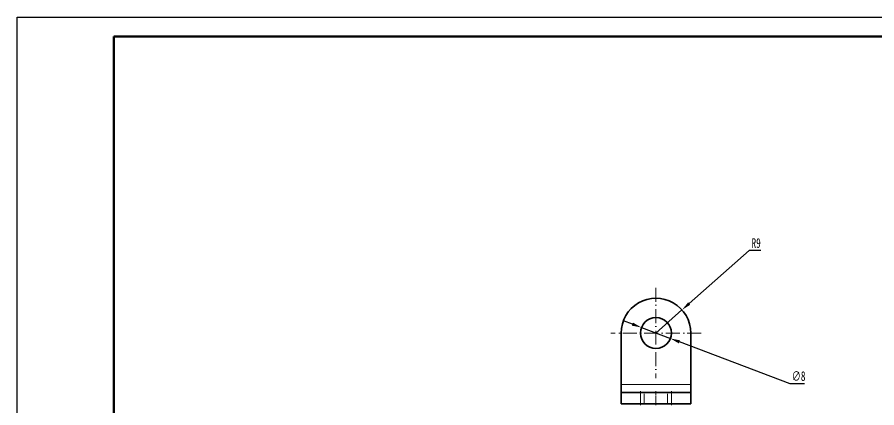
# Model space of a CAD drawing. Header units: millimetres. Extents: x 1050 to 2021, y 766 to 1186.
# Drawn here: x 1050 to 1272.4, y 961.5 to 1062.6 of the extents above; entities that cross this region are included whole.
import ezdxf

# ---------------------------------------------------------------- set-up
doc = ezdxf.new("R2010")
doc.units = ezdxf.units.MM
doc.header["$LTSCALE"] = 0.3
for name, pattern in [('CENTER', [50.8, 31.75, -6.35, 6.35, -6.35]), ('DASHDOT', [18.5, 12, -3, 0.5, -3]), ('DASHED', [19.05, 12.7, -6.35])]:
    doc.linetypes.add(name, pattern=pattern)
for name, color, linetype, lineweight in [('尺寸线', 3, 'Continuous', 25), ('粗实线', 7, 'Continuous', 50), ('细点画线', 1, 'CENTER', 25)]:
    doc.layers.add(name, color=color, linetype=linetype, lineweight=lineweight)
doc.styles.add('NUT Standard', font='simfang.ttf', dxfattribs={"width": 0.7, "height": 2.5})
doc.dimstyles.new('NUT Standard', dxfattribs={"dimtxt": 2.5, "dimasz": 2.5, "dimexe": 1.25, "dimexo": 0.625, "dimtad": 1, "dimtoh": 1, "dimtxsty": 'NUT Standard', "dimcen": 2.5, "dimadec": 0, "dimazin": 0, "dimtfac": 1, "dimtmove": 0, "dimatfit": 3, "dimfxl": 1, "dimarcsym": 0})

# ---------------------------------------------------------------- blocks, each defined once
blk = doc.blocks.new('*D5')
at = {"layer": 'Defpoints', "color": 0, "transparency": 16777216}
for p in [(1211.51, 982.3), (1218.99, 979.47)]:
    blk.add_point(p, dxfattribs=at)
at = {"layer": '尺寸线', "color": 0, "lineweight": -2, "transparency": 16777216}
for p, q in [((1209.17, 983.18), (1206.83, 984.06)), ((1211.51, 982.3), (1218.99, 979.47)), ((1249.98, 967.75), (1221.33, 978.58)), ((1253.67, 967.75), (1249.98, 967.75))]:
    blk.add_line(p, q, dxfattribs=at)
at = {"layer": '尺寸线', "color": 0, "transparency": 16777216}
for points in [[(1209.32, 983.57), (1209.02, 982.79), (1211.51, 982.3)], [(1221.48, 978.97), (1221.18, 978.19), (1218.99, 979.47)]]:
    blk.add_solid(points, dxfattribs=at)
at = {"layer": '尺寸线', "color": 0, "transparency": 16777216, "insert": (1252.14, 969.71), "char_height": 2.5, "attachment_point": 5, "style": 'NUT Standard'}
blk.add_mtext('∅8', dxfattribs=at)
blk = doc.blocks.new('*D16')
at = {"layer": 'Defpoints', "color": 0, "transparency": 16777216}
for p in [(1221.98, 986.85), (1215.25, 980.88)]:
    blk.add_point(p, dxfattribs=at)
at = {"layer": '尺寸线', "color": 0, "lineweight": -2, "transparency": 16777216}
for p, q in [((1239.37, 1002.26), (1223.85, 988.51)), ((1242.34, 1002.26), (1239.37, 1002.26)), ((1215.25, 980.88), (1221.98, 986.85))]:
    blk.add_line(p, q, dxfattribs=at)
at = {"layer": '尺寸线', "color": 0, "transparency": 16777216}
blk.add_solid([(1223.58, 988.82), (1224.13, 988.2), (1221.98, 986.85)], dxfattribs=at)
at = {"layer": '尺寸线', "color": 0, "transparency": 16777216, "insert": (1241.17, 1004.15), "char_height": 2.5, "attachment_point": 5, "style": 'NUT Standard'}
blk.add_mtext('R9', dxfattribs=at)

msp = doc.modelspace()

# ---------------------------------------------------------------- linework, layer by layer
for p, q in [((1050.042, 1062.619), (1470.042, 1062.619)), ((1050.042, 765.619), (1050.042, 1062.619))]:
    msp.add_line(p, q)
at = {"color": 7, "lineweight": 35}
for p, q in [((1206.248, 967.528), (1206.248, 980.882)), ((1224.248, 980.882), (1224.248, 967.528)), ((1206.248, 967.528), (1206.248, 965.528)), ((1224.248, 965.528), (1224.248, 967.528)), ((1206.248, 965.528), (1211.248, 965.528)), ((1206.248, 965.528), (1206.248, 962.528)), ((1211.248, 965.528), (1219.248, 965.528)), ((1219.248, 965.528), (1224.248, 965.528)), ((1224.248, 965.528), (1224.248, 962.528)), ((1206.248, 962.528), (1211.248, 962.528)), ((1211.248, 962.528), (1219.248, 962.528)), ((1219.248, 962.528), (1224.248, 962.528))]:
    msp.add_line(p, q, dxfattribs=at)
at = {"color": 7, "linetype": 'DASHED', "lineweight": 13, "ltscale": 0.45}
msp.add_line((1206.248, 967.528), (1224.248, 967.528), dxfattribs=at)
msp.add_line((1206.248, 967.528), (1224.248, 967.528), dxfattribs=at)
msp.add_line((1206.248, 967.528), (1224.248, 967.528), dxfattribs=at)
at = {"color": 7, "lineweight": 13}
for p, q in [((1206.248, 967.528), (1224.248, 967.528)), ((1211.248, 965.528), (1211.248, 962.528)), ((1219.248, 965.528), (1219.248, 962.528))]:
    msp.add_line(p, q, dxfattribs=at)
at = {"color": 7, "linetype": 'DASHDOT', "lineweight": 13, "ltscale": 0.090015}
for p, q in [((1211.248, 965.828), (1211.248, 962.227)), ((1219.248, 965.828), (1219.248, 962.227))]:
    msp.add_line(p, q, dxfattribs=at)
at = {"color": 7, "linetype": 'DASHED', "lineweight": 13, "ltscale": 0.075}
for p, q in [((1211.248, 965.528), (1211.248, 962.528)), ((1212.248, 965.528), (1212.248, 962.528)), ((1212.248, 965.528), (1212.248, 962.528)), ((1218.248, 965.528), (1218.248, 962.528)), ((1218.248, 965.528), (1218.248, 962.528)), ((1219.248, 965.528), (1219.248, 962.528))]:
    msp.add_line(p, q, dxfattribs=at)
at = {"color": 7, "lineweight": 35}
msp.add_circle((1215.248, 980.882), 4, dxfattribs=at)
msp.add_arc((1215.248, 980.882), 9, 0, 180.00001, dxfattribs=at)
at = {"layer": '粗实线'}
for p, q in [((1075.042, 770.619), (1075.042, 1057.619)), ((1075.042, 1057.619), (1465.042, 1057.619))]:
    msp.add_line(p, q, dxfattribs=at)
at = {"layer": '细点画线', "linetype": 'DASHDOT', "lineweight": 13}
for p, q in [((1215.248, 992.582), (1215.248, 969.182)), ((1226.948, 980.882), (1203.548, 980.882))]:
    msp.add_line(p, q, dxfattribs=at)
at = {"layer": '细点画线', "linetype": 'DASHDOT', "lineweight": 13, "ltscale": 0.090015}
msp.add_line((1215.248, 965.828), (1215.248, 962.227), dxfattribs=at)

# ---------------------------------------------------------------- dimensions: what is measured, and where the dimension line sits
at = {"layer": '尺寸线'}
dim = msp.add_radius_dim(center=(1215.248, 980.882), mpoint=(1221.984, 986.851), dimstyle='NUT Standard', dxfattribs=at)
dim.commit()
dim.dimension.update_dxf_attribs({"geometry": '*D16', "text_midpoint": (1241.165, 1002.259), "dimtype": 164})
dim = msp.add_diameter_dim_2p(p1=(1211.507, 982.297), p2=(1218.99, 979.467), dimstyle='NUT Standard', dxfattribs=at)
dim.commit()
dim.dimension.update_dxf_attribs({"geometry": '*D5', "text_midpoint": (1252.139, 967.748), "dimtype": 163})

doc.saveas('drawing.dxf')
